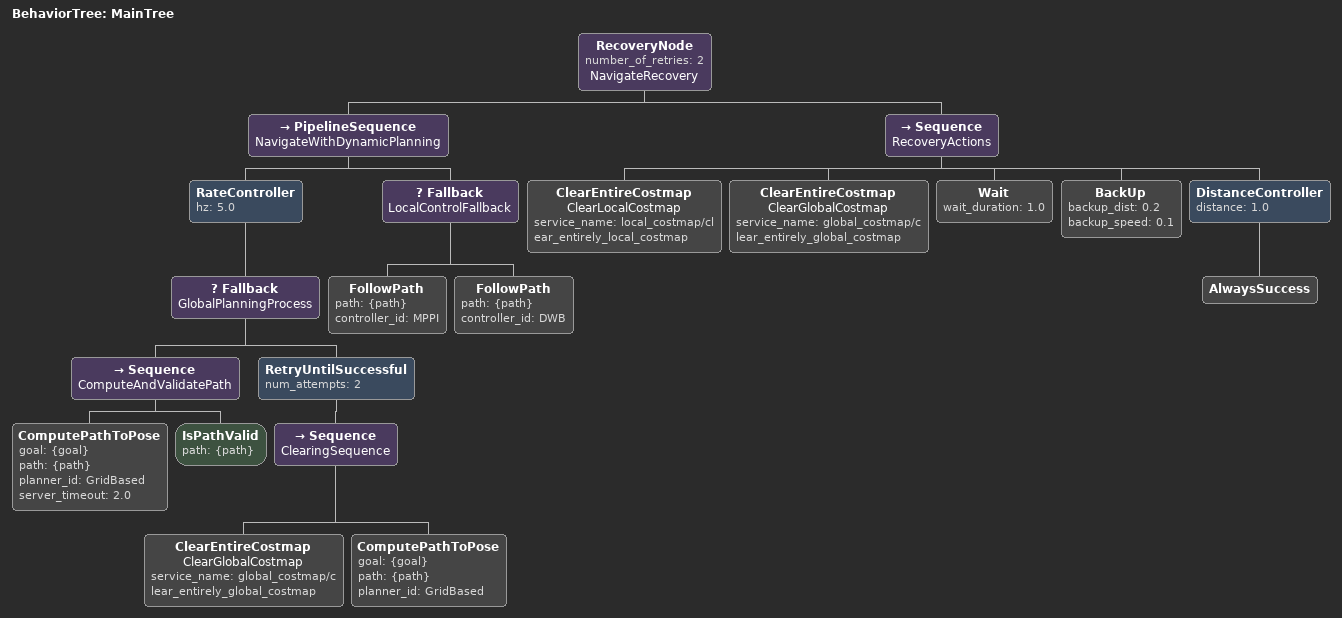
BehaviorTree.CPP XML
<root main_tree_to_execute="MainTree">
  <BehaviorTree ID="MainTree">
    <RecoveryNode number_of_retries="2" name="NavigateRecovery">
      <PipelineSequence name="NavigateWithDynamicPlanning">

        <RateController hz="5.0">
          <Fallback name="GlobalPlanningProcess">
            <Sequence name="ComputeAndValidatePath">
              <ComputePathToPose goal="{goal}" path="{path}" planner_id="GridBased" server_timeout="2.0"/>
              <IsPathValid path="{path}"/>
            </Sequence>

            <RetryUntilSuccessful num_attempts="2">
              <Sequence name="ClearingSequence">
                <ClearEntireCostmap name="ClearGlobalCostmap" service_name="global_costmap/clear_entirely_global_costmap"/>
                <ComputePathToPose goal="{goal}" path="{path}" planner_id="GridBased"/>
              </Sequence>
            </RetryUntilSuccessful>
          </Fallback>
        </RateController>

        <Fallback name="LocalControlFallback">
          <FollowPath path="{path}" controller_id="MPPI"/>
          <FollowPath path="{path}" controller_id="DWB"/>
        </Fallback>

      </PipelineSequence>

      <Sequence name="RecoveryActions">
        <ClearEntireCostmap name="ClearLocalCostmap" service_name="local_costmap/clear_entirely_local_costmap"/>
        <ClearEntireCostmap name="ClearGlobalCostmap" service_name="global_costmap/clear_entirely_global_costmap"/>
        <Wait wait_duration="1.0"/>
        <BackUp backup_dist="0.2" backup_speed="0.1"/>

        <DistanceController distance="1.0">
             <AlwaysSuccess/>
        </DistanceController>
      </Sequence>
    </RecoveryNode>
  </BehaviorTree>
</root>
